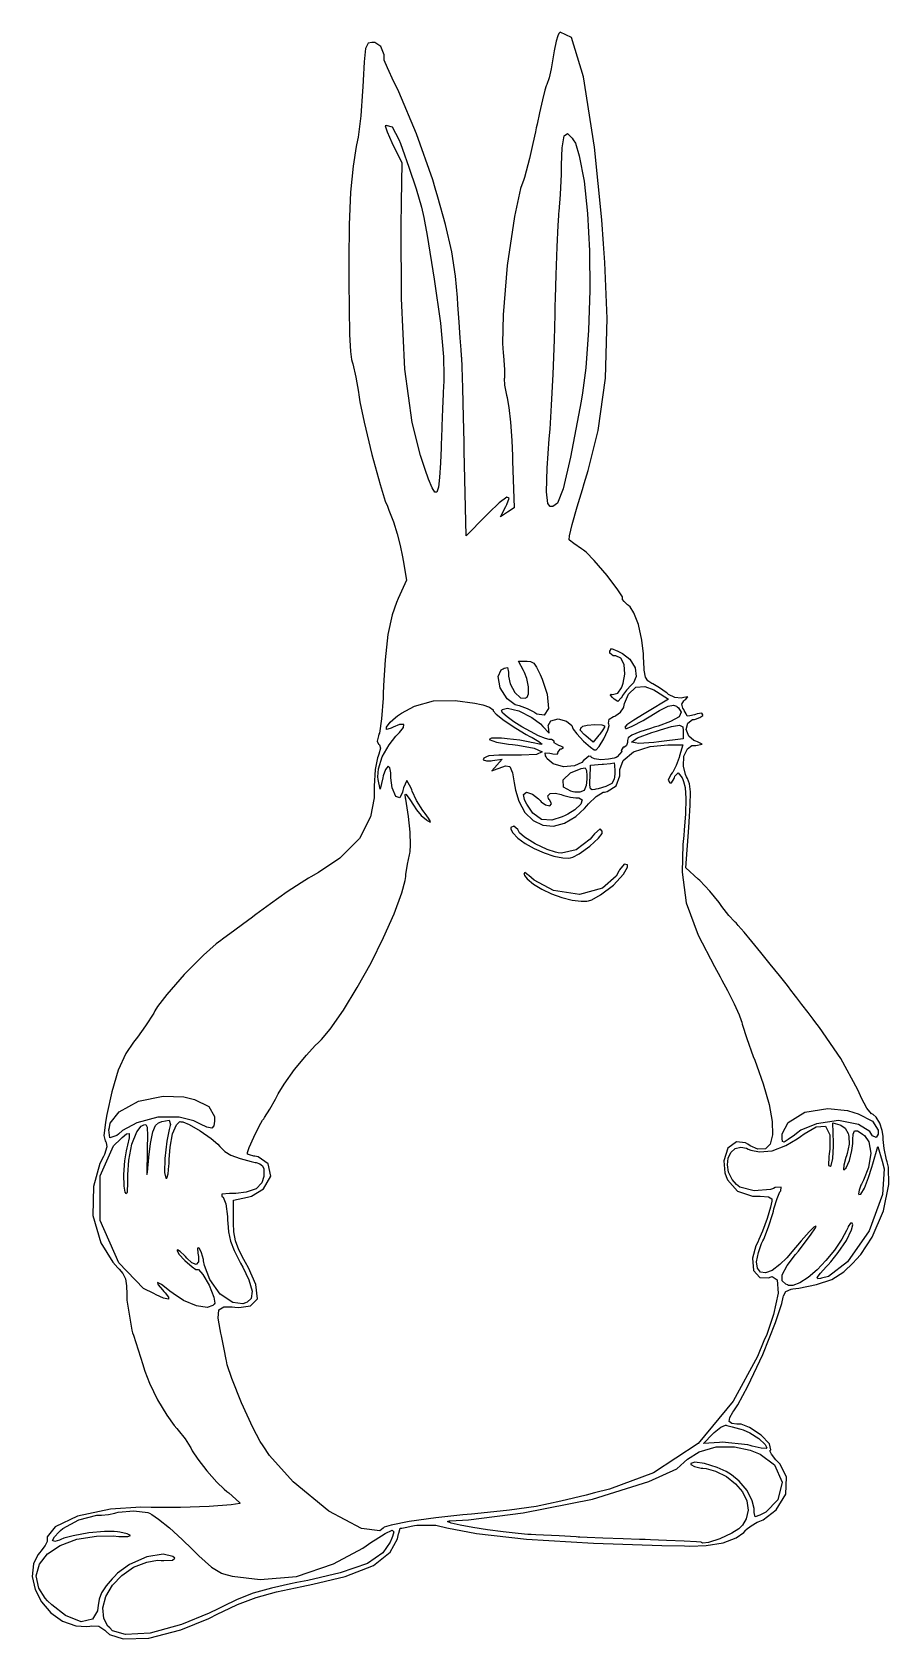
# Model space of a CAD drawing. Extents: x 1.04 to 3.11, y 0.15 to 4.03.
import ezdxf

# ---------------------------------------------------------------- set-up
doc = ezdxf.new("R2010")
doc.units = 0
doc.layers.get('0').update_dxf_attribs({"linetype": 'CONTINUOUS'})

msp = doc.modelspace()

# ---------------------------------------------------------------- linework, layer by layer
at = {"color": 0}
for points in [[(2.31722, 4.03006), (2.31592, 4.02849), (2.31293, 4.023), (2.30903, 4.01014), (2.30431, 3.98671), (2.29926, 3.95763), (2.29769, 3.94792), (2.29693, 3.94353), (2.29199, 3.92176), (2.28674, 3.90543), (2.28586, 3.90375), (2.28494, 3.90207), (2.28185, 3.89187), (2.27582, 3.86849), (2.26867, 3.83708), (2.26292, 3.80994), (2.26112, 3.80083), (2.25922, 3.79139), (2.2531, 3.76297), (2.24468, 3.72672), (2.23693, 3.69629), (2.23242, 3.6805), (2.23079, 3.67578), (2.22314, 3.65424), (2.20861, 3.58653), (2.19086, 3.46847), (2.18067, 3.34928), (2.17899, 3.27968), (2.18138, 3.25672), (2.18207, 3.24946), (2.18435, 3.21718), (2.18431, 3.19732), (2.18392, 3.19624), (2.18349, 3.19521), (2.18457, 3.17931), (2.18913, 3.15457), (2.19043, 3.14914), (2.19185, 3.14328), (2.19456, 3.12489), (2.19835, 3.08925), (2.20156, 3.04536), (2.2034, 3.0084), (2.20383, 2.9961), (2.20774, 2.88249), (2.19119, 2.87169), (2.17464, 2.86083), (2.18733, 2.88569), (2.18972, 2.89046), (2.19526, 2.90565), (2.19, 2.90858), (2.17117, 2.89432), (2.14643, 2.87076), (2.13846, 2.86262), (2.09119, 2.81467), (2.08703, 3.0204), (2.08658, 3.04081), (2.08518, 3.102), (2.08333, 3.17199), (2.08165, 3.22304), (2.08078, 3.24463), (2.08046, 3.24756), (2.08014, 3.25054), (2.07904, 3.26411), (2.07688, 3.29329), (2.07428, 3.33106), (2.07221, 3.36262), (2.07156, 3.37315), (2.07042, 3.39046), (2.06586, 3.44233), (2.05697, 3.50146), (2.04161, 3.56694), (2.02311, 3.63308), (2.01671, 3.655), (2.01069, 3.67551), (1.97174, 3.78597), (1.92844, 3.88824), (1.92025, 3.90457), (1.91656, 3.91194), (1.90126, 3.94618), (1.89339, 3.96474), (1.89339, 3.97086), (1.89339, 3.97743), (1.88553, 3.99707), (1.87067, 4.00738), (1.86572, 4.00738), (1.86296, 4.00738), (1.85465, 4.0051), (1.84831, 3.99224), (1.84457, 3.96024), (1.84224, 3.91515), (1.84158, 3.90012), (1.8411, 3.88921), (1.83637, 3.82949), (1.83003, 3.77821), (1.82878, 3.77143), (1.82574, 3.75564), (1.81799, 3.70801), (1.81174, 3.64572), (1.80875, 3.56657), (1.80789, 3.48113), (1.80789, 3.45258), (1.80783, 3.43044), (1.80817, 3.36388), (1.80951, 3.30149), (1.81207, 3.26019), (1.81456, 3.24121), (1.81614, 3.23503), (1.81728, 3.23047), (1.82428, 3.19797), (1.83094, 3.162), (1.83197, 3.15565), (1.83458, 3.139), (1.84489, 3.08919), (1.86333, 3.01167), (1.88331, 2.93875), (1.89589, 2.89854), (1.90088, 2.88612), (1.90462, 2.87679), (1.91547, 2.84858), (1.92503, 2.81993), (1.93197, 2.79167), (1.93722, 2.76443), (1.93886, 2.75532), (1.94726, 2.70736), (1.92708, 2.66342), (1.92269, 2.65397), (1.91249, 2.62418), (1.90224, 2.57667), (1.89535, 2.51481), (1.89171, 2.45318), (1.89094, 2.43261), (1.89051, 2.4221), (1.88672, 2.3725), (1.88167, 2.33826), (1.88069, 2.33544), (1.87924, 2.33143), (1.87636, 2.31819), (1.87929, 2.31119), (1.88075, 2.31028), (1.88217, 2.3094), (1.8845, 2.30176), (1.88037, 2.28706), (1.87853, 2.28261), (1.87685, 2.27865), (1.87115, 2.25), (1.86888, 2.21018), (1.86888, 2.19689), (1.86888, 2.18158), (1.8604, 2.13569), (1.83365, 2.08301), (1.78635, 2.03581), (1.73438, 2.00088), (1.71615, 1.991), (1.71001, 1.98768), (1.69228, 1.97657), (1.6589, 1.95415), (1.618, 1.92512), (1.58317, 1.89958), (1.57167, 1.89094), (1.56575, 1.88656), (1.53239, 1.86176), (1.50233, 1.83974), (1.49815, 1.83664), (1.48708, 1.82867), (1.45622, 1.80138), (1.40967, 1.75478), (1.36746, 1.70665), (1.345, 1.67731), (1.33892, 1.66672), (1.33577, 1.66124), (1.31613, 1.63049), (1.29666, 1.60308), (1.29357, 1.59928), (1.28668, 1.59088), (1.26823, 1.56364), (1.24951, 1.52376), (1.23432, 1.4714), (1.22287, 1.4165), (1.21956, 1.39811), (1.21821, 1.39079), (1.2156, 1.36583), (1.21837, 1.35232), (1.21973, 1.35064), (1.22108, 1.34896), (1.22271, 1.33816), (1.21652, 1.32004), (1.21403, 1.31473), (1.20595, 1.29763), (1.19043, 1.24213), (1.18858, 1.17225), (1.20833, 1.10639), (1.2373, 1.0593), (1.24946, 1.04584), (1.2525, 1.04248), (1.26118, 1.03179), (1.26758, 1.0191), (1.27024, 1.00217), (1.27094, 0.982096), (1.27105, 0.975369), (1.2711, 0.967665), (1.28266, 0.895019), (1.28488, 0.888456), (1.28673, 0.883029), (1.29812, 0.847874), (1.30941, 0.812011), (1.3112, 0.806153), (1.31424, 0.796169), (1.32579, 0.766764), (1.34522, 0.726887), (1.36778, 0.689453), (1.38536, 0.665093), (1.39193, 0.657553), (1.39518, 0.653808), (1.41157, 0.632542), (1.42426, 0.613499), (1.42567, 0.610786), (1.42925, 0.603787), (1.44217, 0.583768), (1.46397, 0.555122), (1.48844, 0.527994), (1.50651, 0.510742), (1.51303, 0.505533), (1.51719, 0.502171), (1.53461, 0.487033), (1.54378, 0.477593), (1.54383, 0.476997), (1.54383, 0.476346), (1.52294, 0.472711), (1.47, 0.469129), (1.40039, 0.466906), (1.34728, 0.466525), (1.32964, 0.466851), (1.30501, 0.467339), (1.23096, 0.46224), (1.1512, 0.445856), (1.09787, 0.420031), (1.07845, 0.3954), (1.07845, 0.387153), (1.07845, 0.384115), (1.07313, 0.375), (1.06282, 0.360732), (1.06033, 0.357856), (1.05528, 0.35216), (1.04508, 0.330675), (1.04177, 0.300131), (1.04883, 0.268608), (1.06451, 0.238553), (1.08729, 0.21224), (1.11551, 0.192165), (1.14752, 0.18061), (1.17345, 0.178657), (1.18175, 0.179958), (1.18631, 0.180718), (1.20285, 0.179742), (1.2175, 0.170301), (1.22114, 0.166829), (1.22868, 0.159614), (1.26199, 0.149089), (1.32368, 0.150717), (1.40147, 0.171061), (1.46929, 0.198514), (1.491, 0.209418), (1.50276, 0.215386), (1.53885, 0.231988), (1.5835, 0.248807), (1.63265, 0.262587), (1.67876, 0.272786), (1.69422, 0.275771), (1.7206, 0.280979), (1.79921, 0.300022), (1.86774, 0.326281), (1.90788, 0.358996), (1.92507, 0.391168), (1.92796, 0.402561), (1.92844, 0.404514), (1.93186, 0.416667), (1.93306, 0.416667), (1.93565, 0.416667), (1.94362, 0.418511), (1.96246, 0.421983), (1.9669, 0.422797), (1.97206, 0.423774), (2.01779, 0.424046), (2.02138, 0.423122), (2.04471, 0.417046), (2.1161, 0.403646), (2.23703, 0.389757), (2.39968, 0.380208), (2.56456, 0.374892), (2.61951, 0.373699), (2.63271, 0.373426), (2.67231, 0.374946), (2.71343, 0.381347), (2.74457, 0.393446), (2.76264, 0.406304), (2.76753, 0.411621), (2.76904, 0.413303), (2.78097, 0.422635), (2.79525, 0.430826), (2.7979, 0.431913), (2.80974, 0.436849), (2.84153, 0.460613), (2.86475, 0.498426), (2.86589, 0.539822), (2.85081, 0.571181), (2.84315, 0.579047), (2.84028, 0.581976), (2.82975, 0.595215), (2.8259, 0.603678), (2.82644, 0.604221), (2.82824, 0.606011), (2.82482, 0.620171), (2.80512, 0.641385), (2.77692, 0.659993), (2.75657, 0.667914), (2.74978, 0.667914), (2.74588, 0.667914), (2.73432, 0.669325), (2.72765, 0.674317), (2.72928, 0.684299), (2.73622, 0.696669), (2.73888, 0.700521), (2.74837, 0.714681), (2.77285, 0.759983), (2.80871, 0.836426), (2.83946, 0.913629), (2.85476, 0.959526), (2.85801, 0.975151), (2.85867, 0.978299), (2.86486, 0.988607), (2.8775, 0.993978), (2.8814, 0.994629), (2.89567, 0.997017), (2.93838, 1.00543), (2.97607, 1.01769), (3.00478, 1.03619), (3.0275, 1.05794), (3.03461, 1.06559), (3.0459, 1.0778), (3.07362, 1.12028), (3.10092, 1.18365), (3.11382, 1.24712), (3.11328, 1.28912), (3.1096, 1.30208), (3.10813, 1.30718), (3.10232, 1.33398), (3.09967, 1.35628), (3.09978, 1.35905), (3.09993, 1.36361), (3.09787, 1.37728), (3.0919, 1.39507), (3.08311, 1.4095), (3.07579, 1.41656), (3.07292, 1.41764), (3.07156, 1.41818), (3.06082, 1.43201), (3.04779, 1.45594), (3.04536, 1.46143), (3.03874, 1.47618), (2.99724, 1.55171), (2.9464, 1.62679), (2.93511, 1.64128), (2.93099, 1.6466), (2.91868, 1.66249), (2.90338, 1.68224), (2.891, 1.6984), (2.88482, 1.70649), (2.88319, 1.70871), (2.8795, 1.71365), (2.86833, 1.72814), (2.84901, 1.75265), (2.82704, 1.78), (2.80431, 1.808), (2.78256, 1.83436), (2.76372, 1.85682), (2.74963, 1.87315), (2.74414, 1.87939), (2.74208, 1.88112), (2.7405, 1.88243), (2.72711, 1.89751), (2.71007, 1.91938), (2.70676, 1.92399), (2.7034, 1.92865), (2.68093, 1.95594), (2.6569, 1.9815), (2.65283, 1.98529), (2.6231, 2.01286), (2.63004, 2.10969), (2.63097, 2.12332), (2.63357, 2.16422), (2.63417, 2.19629), (2.63135, 2.21571), (2.62663, 2.22825), (2.62472, 2.23221), (2.62185, 2.23822), (2.61719, 2.25814), (2.61811, 2.28222), (2.62651, 2.30024), (2.63764, 2.30772), (2.6415, 2.30794), (2.64671, 2.30826), (2.66237, 2.31104), (2.65104, 2.31733), (2.64708, 2.31874), (2.64231, 2.32047), (2.62989, 2.33078), (2.62332, 2.34717), (2.62771, 2.36247), (2.63926, 2.37056), (2.6435, 2.37125), (2.64594, 2.37169), (2.65679, 2.37565), (2.66347, 2.38075), (2.66379, 2.38172), (2.66407, 2.38254), (2.66129, 2.38624), (2.64996, 2.38444), (2.64632, 2.38336), (2.64356, 2.3826), (2.63211, 2.37978), (2.62608, 2.3789), (2.62603, 2.37907), (2.62597, 2.37929), (2.62337, 2.38433), (2.61865, 2.3929), (2.61757, 2.39486), (2.61583, 2.39794), (2.61279, 2.40831), (2.61822, 2.41635), (2.62061, 2.41824), (2.62244, 2.41982), (2.62733, 2.4254), (2.61751, 2.42426), (2.61431, 2.42356), (2.61106, 2.4229), (2.5964, 2.42393), (2.58106, 2.43175), (2.57753, 2.43446), (2.57488, 2.43653), (2.55871, 2.44754), (2.54303, 2.45703), (2.54064, 2.45828), (2.53803, 2.45964), (2.53065, 2.46451), (2.52513, 2.47336), (2.52235, 2.48981), (2.52106, 2.51167), (2.52072, 2.51893), (2.52018, 2.52994), (2.51644, 2.56293), (2.50846, 2.60032), (2.49735, 2.62896), (2.48796, 2.64339), (2.48372, 2.64671), (2.48172, 2.64828), (2.47358, 2.65597), (2.46935, 2.66069), (2.46935, 2.66228), (2.46935, 2.66769), (2.45833, 2.68397), (2.43224, 2.71929), (2.4011, 2.75553), (2.38178, 2.77528), (2.37511, 2.78006), (2.37076, 2.78315), (2.35226, 2.79644), (2.34174, 2.80404), (2.34142, 2.80425), (2.3405, 2.8049), (2.34179, 2.81489), (2.34804, 2.84201), (2.35992, 2.88456), (2.37261, 2.92708), (2.37701, 2.94119), (2.38672, 2.97271), (2.41037, 3.06901), (2.42822, 3.19575), (2.43213, 3.33996), (2.42665, 3.47526), (2.4235, 3.52024), (2.41938, 3.57883), (2.40192, 3.75429), (2.37554, 3.92399), (2.34663, 4.01932), (2.31885, 4.03212), (2.31722, 4.03006)], [(1.93246, 3.76324), (1.93778, 3.74892), (1.95313, 3.70551), (1.97032, 3.65321), (1.98318, 3.60894), (1.98936, 3.58382), (1.99089, 3.57536), (1.99701, 3.54036), (2.01443, 3.43517), (2.0294, 3.3284), (2.03668, 3.24767), (2.03782, 3.2009), (2.03711, 3.18539), (2.03678, 3.1786), (2.03586, 3.15804), (2.0344, 3.12136), (2.03282, 3.08018), (2.03174, 3.04949), (2.03142, 3.03922), (2.03097, 3.02718), (2.02951, 2.99104), (2.0274, 2.95551), (2.02462, 2.93224), (2.02094, 2.92063), (2.0159, 2.92036), (2.00928, 2.93093), (2.00065, 2.95182), (1.99229, 2.97483), (1.98969, 2.98253), (1.98068, 3.00857), (1.96072, 3.08897), (1.94319, 3.21772), (1.93528, 3.38861), (1.93457, 3.56315), (1.93533, 3.62131), (1.93658, 3.71631), (1.91521, 3.75863), (1.91228, 3.76449), (1.90099, 3.78999), (1.89643, 3.80518), (1.89686, 3.80583), (1.89762, 3.80707), (1.91217, 3.80317), (1.92893, 3.77268), (1.93246, 3.76324)], [(2.35026, 3.77175), (2.35574, 3.7634), (2.36507, 3.73346), (2.37668, 3.67231), (2.38487, 3.59392), (2.38954, 3.5039), (2.39051, 3.40793), (2.38753, 3.31158), (2.38053, 3.22054), (2.37294, 3.16021), (2.36931, 3.14031), (2.36307, 3.1065), (2.34358, 3.00515), (2.32601, 2.92839), (2.31201, 2.89399), (2.30078, 2.88601), (2.29704, 2.88601), (2.29492, 2.88601), (2.28868, 2.89333), (2.2856, 2.92111), (2.28749, 2.97808), (2.29249, 3.04926), (2.29438, 3.07292), (2.29551, 3.08729), (2.29807, 3.13053), (2.30171, 3.20574), (2.30479, 3.28885), (2.30658, 3.34983), (2.30701, 3.37011), (2.3074, 3.389), (2.30886, 3.44558), (2.31119, 3.51292), (2.31364, 3.56472), (2.31526, 3.58871), (2.31597, 3.59375), (2.31668, 3.59885), (2.31982, 3.63954), (2.32183, 3.68869), (2.32194, 3.69792), (2.32206, 3.71164), (2.32379, 3.75265), (2.32844, 3.78142), (2.33692, 3.78689), (2.3475, 3.77593), (2.35026, 3.77175)], [(2.46306, 2.53381), (2.46951, 2.53049), (2.48703, 2.51644), (2.5006, 2.49599), (2.50265, 2.47493), (2.49599, 2.45958), (2.49235, 2.45583), (2.49046, 2.45394), (2.4796, 2.44146), (2.46972, 2.4286), (2.46838, 2.42649), (2.46619, 2.42329), (2.45806, 2.41482), (2.44928, 2.41997), (2.44694, 2.42225), (2.44536, 2.42383), (2.44075, 2.42979), (2.44162, 2.43235), (2.44179, 2.43229), (2.44547, 2.43164), (2.45844, 2.43431), (2.46718, 2.44737), (2.46875, 2.45188), (2.47114, 2.45876), (2.47521, 2.48042), (2.47385, 2.50347), (2.46517, 2.51893), (2.45361, 2.52453), (2.44976, 2.52453), (2.447, 2.52453), (2.43875, 2.53142), (2.43875, 2.53369), (2.43875, 2.53586), (2.44265, 2.54232), (2.45817, 2.53635), (2.46306, 2.53381)], [(2.27013, 2.48008), (2.27533, 2.46853), (2.28717, 2.43192), (2.29047, 2.39746), (2.28049, 2.38112), (2.26253, 2.38422), (2.25792, 2.38726), (2.25586, 2.38861), (2.23964, 2.39643), (2.22038, 2.40365), (2.21679, 2.40468), (2.20964, 2.40679), (2.19069, 2.42128), (2.1735, 2.44769), (2.16889, 2.47487), (2.17643, 2.49126), (2.18067, 2.49349), (2.18306, 2.49479), (2.19157, 2.49642), (2.19362, 2.48529), (2.19362, 2.48156), (2.19362, 2.47538), (2.19797, 2.45676), (2.20882, 2.43599), (2.22293, 2.42356), (2.23449, 2.42219), (2.23708, 2.42378), (2.23899, 2.42497), (2.24186, 2.43321), (2.24208, 2.44993), (2.23813, 2.46994), (2.23281, 2.48481), (2.23036, 2.48936), (2.2181, 2.51226), (2.23687, 2.51226), (2.23942, 2.51226), (2.24724, 2.51129), (2.25489, 2.50694), (2.26178, 2.49724), (2.26818, 2.48443), (2.27013, 2.48008)], [(2.55149, 2.43847), (2.58083, 2.41986), (2.53011, 2.38943), (2.52181, 2.38444), (2.4969, 2.36936), (2.48019, 2.35835), (2.47521, 2.35281), (2.47651, 2.34983), (2.47726, 2.34907), (2.47775, 2.34858), (2.49311, 2.35444), (2.51964, 2.36893), (2.52582, 2.37267), (2.53407, 2.37776), (2.55919, 2.39258), (2.58024, 2.40294), (2.5931, 2.40539), (2.6001, 2.40283), (2.60189, 2.40132), (2.60487, 2.39882), (2.61176, 2.38872), (2.60699, 2.37739), (2.58567, 2.36572), (2.55593, 2.35519), (2.54596, 2.35211), (2.53733, 2.3495), (2.51156, 2.34119), (2.49214, 2.33339), (2.48351, 2.32644), (2.48161, 2.32026), (2.48161, 2.31819), (2.48161, 2.31565), (2.47911, 2.30789), (2.47424, 2.30393), (2.4726, 2.30393), (2.47119, 2.30393), (2.46658, 2.29622), (2.46712, 2.29482), (2.46767, 2.29335), (2.45692, 2.28054), (2.45426, 2.27951), (2.44982, 2.27783), (2.43576, 2.27485), (2.41694, 2.27354), (2.40169, 2.27561), (2.39475, 2.27919), (2.39415, 2.28093), (2.39382, 2.28174), (2.38807, 2.28239), (2.37815, 2.27453), (2.37554, 2.27175), (2.37136, 2.26736), (2.35379, 2.259), (2.32721, 2.25667), (2.30208, 2.26411), (2.28754, 2.27567), (2.28489, 2.28065), (2.28369, 2.28282), (2.28228, 2.29042), (2.29417, 2.28944), (2.29801, 2.28857), (2.30122, 2.28788), (2.31168, 2.28694), (2.31401, 2.29015), (2.31381, 2.29053), (2.31326, 2.29139), (2.31917, 2.29937), (2.32069, 2.29975), (2.32232, 2.30018), (2.32704, 2.30296), (2.3201, 2.30632), (2.31771, 2.30707), (2.31581, 2.30772), (2.30393, 2.31461), (2.30393, 2.31689), (2.30393, 2.31825), (2.29753, 2.32232), (2.29542, 2.32232), (2.29243, 2.32232), (2.28358, 2.32493), (2.26676, 2.33176), (2.24696, 2.34164), (2.22629, 2.35331), (2.20692, 2.3655), (2.19092, 2.37701), (2.18033, 2.38644), (2.17697, 2.39154), (2.1774, 2.39268), (2.17822, 2.39513), (2.19174, 2.39839), (2.21918, 2.39154), (2.2506, 2.37571), (2.27132, 2.36062), (2.27696, 2.35439), (2.2921, 2.33763), (2.29036, 2.35292), (2.28993, 2.3565), (2.29656, 2.36811), (2.31407, 2.37283), (2.33431, 2.36724), (2.34679, 2.35622), (2.34874, 2.35161), (2.35047, 2.3475), (2.35883, 2.33621), (2.37511, 2.31847), (2.39187, 2.30387), (2.40076, 2.29779), (2.40375, 2.29779), (2.40608, 2.29779), (2.41314, 2.30587), (2.42475, 2.32449), (2.43414, 2.34521), (2.4375, 2.35682), (2.43679, 2.35965), (2.43608, 2.36225), (2.43772, 2.37142), (2.44754, 2.37804), (2.45101, 2.37935), (2.45372, 2.38037), (2.46496, 2.38846), (2.47194, 2.39925), (2.47254, 2.40164), (2.4745, 2.40961), (2.48449, 2.43246), (2.50146, 2.44879), (2.52376, 2.45079), (2.54514, 2.44249), (2.55149, 2.43847)], [(2.12776, 2.40713), (2.13172, 2.40625), (2.14833, 2.40056), (2.15696, 2.39464), (2.15701, 2.39367), (2.15701, 2.3915), (2.16407, 2.38379), (2.18311, 2.36854), (2.21126, 2.34999), (2.23693, 2.3349), (2.24567, 2.33018), (2.25114, 2.32726), (2.26736, 2.31787), (2.27507, 2.31168), (2.26882, 2.31114), (2.25369, 2.3144), (2.24875, 2.31565), (2.24576, 2.3164), (2.22097, 2.32069), (2.19032, 2.32454), (2.18446, 2.32508), (2.1766, 2.32585), (2.15278, 2.32622), (2.14735, 2.32254), (2.16515, 2.31651), (2.19368, 2.31142), (2.20329, 2.31033), (2.21647, 2.30886), (2.25575, 2.30154), (2.27567, 2.29258), (2.26187, 2.28614), (2.22547, 2.2844), (2.21338, 2.28478), (2.20568, 2.28504), (2.17014, 2.28489), (2.1466, 2.28315), (2.14492, 2.28256), (2.14208, 2.28168), (2.13406, 2.27746), (2.13297, 2.27311), (2.14046, 2.27072), (2.15164, 2.271), (2.15533, 2.27154), (2.17833, 2.27513), (2.15381, 2.24669), (2.16607, 2.25146), (2.17106, 2.25347), (2.18642, 2.25896), (2.19737, 2.25738), (2.2034, 2.24229), (2.20774, 2.21756), (2.2091, 2.20925), (2.21056, 2.20025), (2.21864, 2.17367), (2.23378, 2.146), (2.25353, 2.12651), (2.27669, 2.11561), (2.30236, 2.11344), (2.32932, 2.12039), (2.35661, 2.13667), (2.37728, 2.15549), (2.38319, 2.16254), (2.38704, 2.16715), (2.40603, 2.18517), (2.42285, 2.19504), (2.42567, 2.19558), (2.43213, 2.19689), (2.4541, 2.21094), (2.46322, 2.23486), (2.46322, 2.24278), (2.46322, 2.25006), (2.47146, 2.27186), (2.4961, 2.29286), (2.53678, 2.30567), (2.57904, 2.31), (2.59315, 2.31), (2.61583, 2.31006), (2.60775, 2.2831), (2.60661, 2.2794), (2.59901, 2.25993), (2.59099, 2.24388), (2.58963, 2.24192), (2.58681, 2.2379), (2.58008, 2.22401), (2.58404, 2.21815), (2.58539, 2.21815), (2.58778, 2.21815), (2.59446, 2.22874), (2.595, 2.23042), (2.59603, 2.23372), (2.60428, 2.24197), (2.61376, 2.23025), (2.61556, 2.22581), (2.6174, 2.22125), (2.62082, 2.2066), (2.62294, 2.18039), (2.6219, 2.14318), (2.61897, 2.10389), (2.61783, 2.09082), (2.61578, 2.06862), (2.61382, 2.00168), (2.62392, 1.92757), (2.65289, 1.84972), (2.69168, 1.77408), (2.70557, 1.7494), (2.71018, 1.74115), (2.72353, 1.7161), (2.73936, 1.68414), (2.75136, 1.65728), (2.75678, 1.64333), (2.75782, 1.63911), (2.75879, 1.63493), (2.77007, 1.59967), (2.78592, 1.55615), (2.78922, 1.54779), (2.79482, 1.53364), (2.80994, 1.4904), (2.824, 1.44065), (2.83149, 1.39925), (2.83247, 1.36708), (2.82699, 1.34478), (2.81511, 1.33312), (2.79688, 1.33279), (2.778, 1.34093), (2.7724, 1.34456), (2.76699, 1.34814), (2.74517, 1.35042), (2.72433, 1.33474), (2.71446, 1.30442), (2.71685, 1.27512), (2.72021, 1.26633), (2.72319, 1.25852), (2.74794, 1.23107), (2.78364, 1.21935), (2.79557, 1.21935), (2.80231, 1.21935), (2.82264, 1.2175), (2.83089, 1.21284), (2.83089, 1.21126), (2.83089, 1.20665), (2.82753, 1.19276), (2.81917, 1.16466), (2.808, 1.13401), (2.79969, 1.11415), (2.7965, 1.10775), (2.79199, 1.09885), (2.78386, 1.06939), (2.78629, 1.03944), (2.80192, 1.02268), (2.82286, 1.02165), (2.82894, 1.02387), (2.83165, 1.0249), (2.84403, 1.01693), (2.84565, 0.984321), (2.83464, 0.932781), (2.81825, 0.884657), (2.81164, 0.869086), (2.79568, 0.831651), (2.73757, 0.723742), (2.65261, 0.621149), (2.54465, 0.550726), (2.43838, 0.51096), (2.40196, 0.501682), (2.38163, 0.496528), (2.32058, 0.481554), (2.26042, 0.469129), (2.19667, 0.460286), (2.12771, 0.452963), (2.10476, 0.450683), (2.08306, 0.448568), (2.01818, 0.441351), (1.95329, 0.432508), (1.91049, 0.424263), (1.89324, 0.419108), (1.8904, 0.416721), (1.8826, 0.410265), (1.83817, 0.416015), (1.75917, 0.458008), (1.67329, 0.528971), (1.6161, 0.59196), (1.60064, 0.615235), (1.59353, 0.625922), (1.57553, 0.660211), (1.5479, 0.719781), (1.52442, 0.778537), (1.5134, 0.811307), (1.51172, 0.821072), (1.51118, 0.824056), (1.50618, 0.849501), (1.49957, 0.881401), (1.49826, 0.887588), (1.49625, 0.896756), (1.49143, 0.924479), (1.493, 0.944065), (1.50564, 0.951281), (1.52533, 0.951443), (1.5319, 0.950956), (1.54135, 0.950304), (1.5701, 0.953831), (1.58681, 0.971083), (1.58257, 1.00521), (1.565, 1.04568), (1.55806, 1.05854), (1.55387, 1.06624), (1.54194, 1.08946), (1.53326, 1.11138), (1.52968, 1.13238), (1.52897, 1.15354), (1.52897, 1.16059), (1.52881, 1.20909), (1.56228, 1.21674), (1.57269, 1.21913), (1.60161, 1.23682), (1.61903, 1.26714), (1.61253, 1.29693), (1.58876, 1.31369), (1.58014, 1.31543), (1.57769, 1.31592), (1.56765, 1.31852), (1.5625, 1.32042), (1.5625, 1.32102), (1.5625, 1.32487), (1.56706, 1.33626), (1.57801, 1.36171), (1.59104, 1.38813), (1.59913, 1.40261), (1.60194, 1.40625), (1.60385, 1.40881), (1.61675, 1.42914), (1.63053, 1.45372), (1.63292, 1.45833), (1.63699, 1.46653), (1.65153, 1.48996), (1.67654, 1.52496), (1.70508, 1.55957), (1.72661, 1.58279), (1.73426, 1.59006), (1.74203, 1.5975), (1.76264, 1.62267), (1.79471, 1.66835), (1.82829, 1.72314), (1.86139, 1.78293), (1.89171, 1.84375), (1.91721, 1.90147), (1.93571, 1.9521), (1.9439, 1.98156), (1.94521, 1.99154), (1.94575, 1.99621), (1.94982, 2.02165), (1.95426, 2.04378), (1.95503, 2.04671), (1.95622, 2.0516), (1.95703, 2.0676), (1.956, 2.09879), (1.95199, 2.13683), (1.94732, 2.16803), (1.94542, 2.17833), (1.94488, 2.1811), (1.94358, 2.18935), (1.94542, 2.19069), (1.9534, 2.18012), (1.96588, 2.16146), (1.97, 2.15522), (1.97168, 2.15267), (1.98307, 2.13926), (1.99528, 2.12819), (1.9974, 2.12685), (1.99903, 2.12582), (2.00424, 2.12299), (2.00549, 2.12446), (2.00076, 2.13217), (1.99246, 2.14339), (1.98969, 2.14708), (1.98654, 2.15121), (1.97146, 2.17524), (1.96072, 2.19749), (1.95979, 2.20068), (1.95801, 2.20671), (1.94764, 2.22319), (1.93956, 2.20583), (1.93864, 2.19976), (1.93787, 2.19504), (1.93121, 2.18147), (1.92133, 2.18494), (1.91265, 2.20546), (1.90896, 2.22999), (1.90896, 2.23813), (1.90896, 2.24224), (1.90713, 2.2545), (1.9025, 2.25831), (1.89626, 2.24989), (1.891, 2.23503), (1.88976, 2.22993), (1.88314, 2.20281), (1.87875, 2.22607), (1.87756, 2.23221), (1.87929, 2.25151), (1.88851, 2.28065), (1.90494, 2.31006), (1.92101, 2.33051), (1.92719, 2.33649), (1.93067, 2.3399), (1.93994, 2.35151), (1.94086, 2.35921), (1.93067, 2.359), (1.9151, 2.35281), (1.91021, 2.35021), (1.90756, 2.34885), (1.89865, 2.34668), (1.89844, 2.35238), (1.90799, 2.36436), (1.92096, 2.37608), (1.92563, 2.3795), (1.93506, 2.38661), (1.96679, 2.40338), (2.01243, 2.41569), (2.06515, 2.41683), (2.11231, 2.41049), (2.12776, 2.40713)], [(2.42643, 2.35449), (2.42643, 2.35249), (2.42236, 2.34631), (2.4145, 2.33529), (2.41265, 2.33296), (2.39887, 2.31603), (2.38053, 2.33128), (2.3769, 2.33431), (2.36719, 2.34483), (2.36968, 2.35161), (2.37131, 2.35271), (2.37397, 2.35449), (2.38439, 2.35699), (2.40283, 2.35883), (2.41932, 2.35813), (2.42643, 2.35542), (2.42643, 2.35449)], [(2.61643, 2.34169), (2.61643, 2.32428), (2.55735, 2.317), (2.54525, 2.31554), (2.50874, 2.31293), (2.49164, 2.31619), (2.50603, 2.32628), (2.54042, 2.33919), (2.55208, 2.34289), (2.56108, 2.34576), (2.58843, 2.35406), (2.60758, 2.35764), (2.61513, 2.35357), (2.61643, 2.34467), (2.61643, 2.34169)], [(2.38346, 2.23193), (2.3834, 2.22683), (2.38194, 2.21149), (2.37679, 2.1996), (2.36675, 2.19499), (2.35449, 2.19547), (2.35053, 2.19618), (2.34435, 2.19737), (2.32715, 2.20768), (2.32596, 2.22493), (2.34418, 2.24235), (2.37001, 2.25265), (2.37896, 2.25412), (2.37944, 2.25424), (2.38217, 2.24794), (2.38346, 2.23514), (2.38346, 2.23193)], [(2.45096, 2.24251), (2.45096, 2.23861), (2.44954, 2.22683), (2.44342, 2.21658), (2.42947, 2.20931), (2.41092, 2.20378), (2.40474, 2.20221), (2.40261, 2.20171), (2.39621, 2.20068), (2.39187, 2.20313), (2.39051, 2.21197), (2.39079, 2.2251), (2.391, 2.22944), (2.39236, 2.26047), (2.42014, 2.26269), (2.42393, 2.26303), (2.44021, 2.26465), (2.44922, 2.26594), (2.44943, 2.26606), (2.44943, 2.26606), (2.45053, 2.2596), (2.45096, 2.24681), (2.45096, 2.24251)], [(2.27024, 2.17518), (2.27306, 2.17219), (2.28353, 2.16493), (2.29389, 2.16228), (2.29785, 2.16683), (2.29389, 2.17567), (2.29194, 2.178), (2.29053, 2.17969), (2.28879, 2.18664), (2.29482, 2.19174), (2.30761, 2.1926), (2.32086, 2.18994), (2.32503, 2.18842), (2.32769, 2.1875), (2.34369, 2.18349), (2.35678, 2.18138), (2.36117, 2.18138), (2.36382, 2.18138), (2.37181, 2.17719), (2.36888, 2.16661), (2.35454, 2.15283), (2.33724, 2.14187), (2.33117, 2.139), (2.32346, 2.13542), (2.29889, 2.12782), (2.2736, 2.12929), (2.25282, 2.14432), (2.2379, 2.16601), (2.234, 2.17372), (2.23221, 2.17725), (2.23014, 2.1894), (2.23719, 2.19493), (2.25168, 2.19026), (2.26611, 2.17947), (2.27024, 2.17518)], [(2.19976, 2.10835), (2.19976, 2.10553), (2.20421, 2.0969), (2.21642, 2.08421), (2.23438, 2.07135), (2.25618, 2.05919), (2.27994, 2.04872), (2.30371, 2.0409), (2.32553, 2.03668), (2.33919, 2.03614), (2.34358, 2.03694), (2.34912, 2.03803), (2.3649, 2.0465), (2.39025, 2.06446), (2.41146, 2.08425), (2.42036, 2.09549), (2.42036, 2.09918), (2.42036, 2.10113), (2.41558, 2.10688), (2.40207, 2.09446), (2.39822, 2.08979), (2.3916, 2.08192), (2.35736, 2.05604), (2.32167, 2.04801), (2.31435, 2.0491), (2.30751, 2.05012), (2.28765, 2.05692), (2.25819, 2.07069), (2.23275, 2.08692), (2.22043, 2.09744), (2.21815, 2.10172), (2.21647, 2.10487), (2.20643, 2.11356), (2.19976, 2.10965), (2.19976, 2.10835)], [(2.46035, 2.00401), (2.4541, 1.99203), (2.42128, 1.96338), (2.36556, 1.94775), (2.30296, 1.95768), (2.25603, 1.98226), (2.24333, 1.99365), (2.24094, 1.99582), (2.23301, 2.00125), (2.23133, 1.99832), (2.23156, 1.99756), (2.23253, 1.99431), (2.23931, 1.98557), (2.25429, 1.97314), (2.27453, 1.96099), (2.29807, 1.94997), (2.32308, 1.94086), (2.3476, 1.93446), (2.36974, 1.93153), (2.38331, 1.93186), (2.38758, 1.93289), (2.39524, 1.93485), (2.41667, 1.94683), (2.44743, 1.97081), (2.47168, 1.99744), (2.48161, 2.01389), (2.48161, 2.01938), (2.48161, 2.01981), (2.4739, 2.02094), (2.46229, 2.00782), (2.46035, 2.00401)], [(1.42464, 1.45529), (1.43479, 1.4529), (1.46897, 1.43571), (1.48286, 1.41163), (1.48286, 1.40354), (1.48286, 1.40001), (1.48156, 1.38932), (1.47618, 1.38352), (1.46436, 1.3858), (1.44883, 1.3929), (1.44379, 1.39551), (1.43317, 1.40104), (1.39725, 1.40978), (1.3457, 1.40961), (1.29492, 1.39583), (1.26042, 1.37739), (1.25071, 1.36914), (1.24647, 1.36561), (1.2296, 1.36008), (1.22727, 1.37902), (1.22857, 1.38487), (1.23079, 1.39512), (1.25217, 1.42253), (1.29867, 1.44894), (1.35905, 1.46094), (1.40881, 1.4591), (1.42464, 1.45529)], [(1.37603, 1.38938), (1.37326, 1.38021), (1.36789, 1.35173), (1.36296, 1.31), (1.3622, 1.2762), (1.36534, 1.26226), (1.36643, 1.26226), (1.36751, 1.26226), (1.37082, 1.27262), (1.37277, 1.29264), (1.37283, 1.29747), (1.37288, 1.30751), (1.37533, 1.33751), (1.38162, 1.37001), (1.39074, 1.39165), (1.39914, 1.39903), (1.40169, 1.39876), (1.40663, 1.39828), (1.42182, 1.39187), (1.44835, 1.37695), (1.4751, 1.35807), (1.49115, 1.34429), (1.49576, 1.33903), (1.49864, 1.33577), (1.50814, 1.32661), (1.52268, 1.31776), (1.54497, 1.31), (1.57189, 1.30295), (1.58089, 1.30073), (1.58382, 1.30002), (1.59267, 1.29725), (1.59907, 1.29264), (1.60178, 1.28472), (1.60232, 1.27463), (1.60232, 1.27121), (1.60232, 1.26622), (1.5976, 1.25119), (1.58333, 1.23693), (1.5594, 1.22835), (1.53413, 1.22537), (1.52572, 1.22532), (1.51932, 1.22532), (1.50028, 1.22374), (1.50088, 1.21837), (1.5019, 1.21761), (1.50364, 1.21625), (1.5101, 1.20052), (1.51406, 1.1696), (1.5146, 1.16064), (1.51497, 1.15365), (1.51693, 1.13265), (1.52165, 1.11051), (1.53065, 1.08767), (1.5421, 1.06489), (1.54611, 1.0574), (1.55132, 1.04758), (1.5656, 1.01709), (1.57394, 0.989258), (1.57135, 0.971571), (1.56185, 0.962944), (1.55817, 0.961535), (1.55137, 0.958985), (1.52701, 0.96186), (1.49642, 0.982206), (1.47125, 1.01758), (1.45833, 1.05143), (1.45649, 1.06304), (1.45594, 1.0663), (1.45176, 1.08165), (1.44672, 1.09234), (1.44581, 1.09321), (1.44526, 1.09375), (1.44146, 1.09321), (1.44243, 1.08089), (1.44319, 1.07688), (1.4439, 1.07281), (1.4439, 1.06), (1.43858, 1.05366), (1.42785, 1.058), (1.41607, 1.06901), (1.41265, 1.07308), (1.41043, 1.07574), (1.40018, 1.08556), (1.39339, 1.08914), (1.3929, 1.0886), (1.39219, 1.08794), (1.39681, 1.0791), (1.41124, 1.06321), (1.42854, 1.04829), (1.4381, 1.04167), (1.44129, 1.04167), (1.44456, 1.04167), (1.45432, 1.03), (1.46963, 1.00353), (1.48085, 0.975151), (1.48389, 0.960232), (1.48188, 0.957736), (1.47917, 0.954536), (1.4649, 0.950088), (1.43912, 0.95356), (1.40793, 0.967122), (1.3827, 0.983399), (1.37505, 0.989692), (1.37012, 0.993761), (1.35476, 1.00526), (1.34511, 1.01025), (1.34679, 1.00478), (1.35699, 0.992676), (1.36062, 0.988878), (1.36366, 0.985732), (1.37185, 0.975206), (1.37147, 0.969781), (1.35948, 0.972657), (1.34158, 0.98074), (1.33577, 0.98367), (1.31147, 0.996149), (1.25114, 1.05816), (1.20649, 1.16054), (1.20671, 1.26807), (1.23888, 1.34077), (1.25662, 1.35769), (1.25977, 1.36079), (1.26997, 1.3693), (1.27631, 1.37033), (1.27631, 1.35965), (1.27246, 1.34185), (1.27094, 1.33599), (1.26893, 1.32829), (1.26508, 1.30452), (1.26264, 1.27148), (1.26362, 1.24311), (1.26611, 1.2289), (1.26834, 1.22548), (1.26834, 1.22548), (1.27257, 1.22895), (1.2736, 1.25184), (1.27349, 1.25917), (1.27327, 1.27078), (1.27555, 1.30561), (1.28299, 1.34483), (1.29492, 1.37408), (1.30583, 1.38802), (1.3106, 1.39057), (1.31196, 1.39133), (1.31684, 1.39231), (1.31999, 1.38542), (1.3208, 1.36469), (1.32026, 1.33485), (1.32004, 1.32487), (1.31977, 1.31543), (1.31917, 1.287), (1.31923, 1.27165), (1.32048, 1.27723), (1.32243, 1.2959), (1.32308, 1.30208), (1.32411, 1.31315), (1.32813, 1.3463), (1.33355, 1.37419), (1.34049, 1.38976), (1.34744, 1.396), (1.35015, 1.39708), (1.35558, 1.39931), (1.37348, 1.40246), (1.37684, 1.39219), (1.37603, 1.38938)], [(3.02914, 1.42139), (3.03922, 1.41829), (3.07379, 1.39985), (3.08822, 1.37836), (3.08822, 1.3712), (3.08822, 1.3686), (3.08279, 1.36068), (3.07394, 1.3648), (3.07254, 1.36708), (3.06749, 1.37527), (3.04036, 1.39242), (2.99224, 1.40147), (2.93875, 1.3941), (2.90088, 1.3782), (2.89035, 1.37017), (2.88547, 1.36648), (2.87061, 1.35552), (2.86019, 1.3495), (2.85613, 1.35145), (2.85542, 1.35829), (2.85542, 1.36051), (2.85542, 1.36974), (2.87061, 1.39729), (2.91049, 1.42171), (2.96625, 1.43078), (3.01411, 1.42606), (3.02914, 1.42139)], [(3.01628, 1.36708), (3.01714, 1.36355), (3.01785, 1.34456), (3.01313, 1.32189), (3.01133, 1.31646), (3.00993, 1.31228), (3.00515, 1.29395), (3.00407, 1.28315), (3.00456, 1.28266), (3.00478, 1.28244), (3.01074, 1.28706), (3.01818, 1.3049), (3.02436, 1.32899), (3.02696, 1.34614), (3.02696, 1.35183), (3.02696, 1.35612), (3.02772, 1.36898), (3.03093, 1.37684), (3.03792, 1.37657), (3.04715, 1.3712), (3.05007, 1.36914), (3.05485, 1.36583), (3.06543, 1.3501), (3.0701, 1.3227), (3.06413, 1.2883), (3.0524, 1.25781), (3.04747, 1.24821), (3.04622, 1.24582), (3.04183, 1.23383), (3.04053, 1.22456), (3.0409, 1.22353), (3.04101, 1.22325), (3.04596, 1.2238), (3.05447, 1.2385), (3.06478, 1.26411), (3.07275, 1.28868), (3.07508, 1.29693), (3.08669, 1.33887), (3.09722, 1.30328), (3.10265, 1.28472), (3.09799, 1.22282), (3.06651, 1.13482), (3.01383, 1.06038), (2.96799, 1.02474), (2.9509, 1.02067), (2.94862, 1.02018), (2.94174, 1.01921), (2.94054, 1.02241), (2.94851, 1.03282), (2.96229, 1.04807), (2.96696, 1.05306), (2.97342, 1.06011), (2.99137, 1.08263), (3.01096, 1.1122), (3.02311, 1.13726), (3.02642, 1.15007), (3.02522, 1.15343), (3.02507, 1.15381), (3.02089, 1.15359), (3.01546, 1.1454), (3.01432, 1.1428), (3.01118, 1.13574), (3, 1.1154), (2.98199, 1.08843), (2.96158, 1.06315), (2.94, 1.04074), (2.91863, 1.02246), (2.89865, 1.00949), (2.88151, 1.00309), (2.87104, 1.00309), (2.86837, 1.0045), (2.8649, 1.00635), (2.85601, 1.01459), (2.85536, 1.02859), (2.86783, 1.05105), (2.88792, 1.07764), (2.89492, 1.08621), (2.89931, 1.09169), (2.91233, 1.10834), (2.92611, 1.12695), (2.9349, 1.14003), (2.93767, 1.14529), (2.93728, 1.14567), (2.93685, 1.1461), (2.93229, 1.14404), (2.92096, 1.13314), (2.90132, 1.11106), (2.87907, 1.08469), (2.87175, 1.07585), (2.86681, 1.06993), (2.85032, 1.05344), (2.83132, 1.03955), (2.81543, 1.03369), (2.80344, 1.03554), (2.79601, 1.04465), (2.794, 1.06055), (2.79812, 1.08284), (2.80593, 1.10427), (2.80919, 1.11106), (2.81125, 1.11545), (2.82275, 1.14524), (2.83296, 1.17725), (2.83436, 1.18267), (2.83572, 1.18815), (2.84332, 1.21305), (2.84993, 1.22917), (2.85081, 1.23025), (2.85232, 1.23221), (2.85314, 1.2411), (2.83876, 1.23958), (2.83442, 1.2379), (2.82742, 1.2353), (2.78797, 1.23188), (2.75353, 1.24072), (2.74914, 1.24419), (2.74507, 1.2474), (2.73475, 1.25949), (2.72624, 1.2768), (2.72319, 1.2946), (2.7251, 1.31109), (2.7315, 1.32482), (2.74197, 1.33409), (2.75612, 1.33729), (2.76947, 1.33464), (2.77344, 1.33274), (2.77962, 1.32981), (2.80067, 1.32579), (2.83143, 1.32872), (2.86486, 1.34125), (2.89182, 1.35715), (2.90018, 1.36328), (2.90901, 1.3699), (2.93778, 1.38672), (2.96067, 1.38829), (2.9706, 1.36702), (2.97065, 1.33295), (2.96951, 1.32167), (2.96875, 1.31467), (2.96793, 1.29346), (2.97265, 1.29134), (2.9731, 1.29172), (2.97428, 1.29297), (2.97835, 1.30979), (2.97971, 1.33979), (2.97954, 1.34755), (2.97851, 1.39583), (2.99479, 1.3915), (2.99767, 1.39074), (3.00846, 1.38352), (3.01531, 1.37071), (3.01628, 1.36708)], [(2.75608, 0.655707), (2.76172, 0.654297), (2.77783, 0.646701), (2.79953, 0.632975), (2.81489, 0.61914), (2.81853, 0.610622), (2.81776, 0.60981), (2.81722, 0.609321), (2.80464, 0.610081), (2.78347, 0.614746), (2.77865, 0.616103), (2.77294, 0.617785), (2.71072, 0.624294), (2.70443, 0.623861), (2.66536, 0.621365), (2.6881, 0.64464), (2.69129, 0.647949), (2.70703, 0.660482), (2.71897, 0.665636), (2.72032, 0.665201), (2.72163, 0.664876), (2.73469, 0.66135), (2.75244, 0.656685), (2.75608, 0.655707)], [(2.7901, 0.600315), (2.8029, 0.59554), (2.83708, 0.56939), (2.85579, 0.528049), (2.84532, 0.485189), (2.81646, 0.455621), (2.80485, 0.449599), (2.80143, 0.447863), (2.79021, 0.444336), (2.78797, 0.454699), (2.78797, 0.458117), (2.78797, 0.464301), (2.78347, 0.482693), (2.77094, 0.507324), (2.75163, 0.530111), (2.73335, 0.545193), (2.72672, 0.549208), (2.71994, 0.553331), (2.69819, 0.563097), (2.66812, 0.572646), (2.64442, 0.576118), (2.63482, 0.5727), (2.63482, 0.571506), (2.63482, 0.57015), (2.64339, 0.566026), (2.66, 0.561957), (2.66401, 0.561415), (2.67171, 0.560439), (2.69439, 0.554036), (2.72103, 0.541178), (2.743, 0.524143), (2.75956, 0.504124), (2.76992, 0.482368), (2.77317, 0.460232), (2.76861, 0.438911), (2.75944, 0.423665), (2.75537, 0.419596), (2.75082, 0.415093), (2.73406, 0.404568), (2.70514, 0.390896), (2.67768, 0.382215), (2.66368, 0.380263), (2.66081, 0.381999), (2.66015, 0.382433), (2.64854, 0.383464), (2.61876, 0.385254), (2.5759, 0.387153), (2.53728, 0.38851), (2.52442, 0.388835), (2.51101, 0.389214), (2.47086, 0.390517), (2.42242, 0.392253), (2.38439, 0.393772), (2.36632, 0.39464), (2.36214, 0.394965), (2.35792, 0.39529), (2.31619, 0.397732), (2.2601, 0.400608), (2.24875, 0.40115), (2.24083, 0.401531), (2.21712, 0.403538), (2.18078, 0.407607), (2.14296, 0.412761), (2.10726, 0.418403), (2.07693, 0.424046), (2.05544, 0.429036), (2.04622, 0.432781), (2.05106, 0.434625), (2.05268, 0.434679), (2.09694, 0.437121), (2.22928, 0.453342), (2.39681, 0.486708), (2.53364, 0.529351), (2.60118, 0.560275), (2.61833, 0.575846), (2.62642, 0.583279), (2.65494, 0.600965), (2.69581, 0.613444), (2.74083, 0.613226), (2.77821, 0.604764), (2.7901, 0.600315)], [(1.32547, 0.452474), (1.33111, 0.44949), (1.34711, 0.438531), (1.37408, 0.417046), (1.40463, 0.389594), (1.42899, 0.365831), (1.4369, 0.357693), (1.44467, 0.349718), (1.47553, 0.322049), (1.49983, 0.307889), (1.50429, 0.30664), (1.52587, 0.300672), (1.59338, 0.292426), (1.68143, 0.300131), (1.77078, 0.330296), (1.84169, 0.368381), (1.86376, 0.383301), (1.87164, 0.388618), (1.89561, 0.404081), (1.91237, 0.412164), (1.91683, 0.408094), (1.91342, 0.396104), (1.91183, 0.392307), (1.90793, 0.382921), (1.89035, 0.35715), (1.85271, 0.331164), (1.78711, 0.308919), (1.70833, 0.290419), (1.68197, 0.284939), (1.66656, 0.281793), (1.62061, 0.271539), (1.57633, 0.259169), (1.53728, 0.243924), (1.50276, 0.227485), (1.49143, 0.221733), (1.47006, 0.210992), (1.40343, 0.183539), (1.32715, 0.162489), (1.26747, 0.159506), (1.23611, 0.168728), (1.22938, 0.175456), (1.22477, 0.180067), (1.21522, 0.198242), (1.21262, 0.224338), (1.22, 0.25179), (1.23589, 0.278538), (1.25868, 0.302626), (1.28689, 0.322049), (1.31901, 0.334799), (1.34489, 0.339085), (1.35352, 0.338813), (1.35997, 0.33865), (1.38124, 0.339572), (1.38656, 0.343804), (1.38656, 0.343804), (1.38184, 0.348525), (1.35894, 0.353624), (1.31944, 0.347657), (1.27691, 0.328668), (1.24821, 0.307943), (1.24051, 0.299371), (1.23557, 0.293946), (1.22114, 0.277181), (1.20985, 0.260579), (1.20405, 0.244629), (1.20155, 0.229438), (1.20106, 0.224338), (1.2003, 0.217176), (1.18821, 0.196669), (1.16054, 0.190593), (1.12272, 0.205675), (1.08908, 0.231174), (1.07937, 0.241103), (1.07297, 0.247667), (1.058, 0.271376), (1.05192, 0.301215), (1.05952, 0.329318), (1.07932, 0.354329), (1.10992, 0.374946), (1.14974, 0.389811), (1.19732, 0.397515), (1.23785, 0.398058), (1.25125, 0.396756), (1.25673, 0.396268), (1.27333, 0.396158), (1.27995, 0.398872), (1.27148, 0.403157), (1.25423, 0.406739), (1.24848, 0.407443), (1.24056, 0.408421), (1.21652, 0.408365), (1.17855, 0.405003), (1.14128, 0.398329), (1.11849, 0.392199), (1.11133, 0.38916), (1.10775, 0.387696), (1.09646, 0.384657), (1.09131, 0.387099), (1.09587, 0.395942), (1.10645, 0.407281), (1.11024, 0.410699), (1.11572, 0.415744), (1.15451, 0.436578), (1.19851, 0.4477), (1.20665, 0.447917), (1.20964, 0.448025), (1.22662, 0.449815), (1.24175, 0.4528), (1.24387, 0.45345), (1.24968, 0.45535), (1.28776, 0.458768), (1.32172, 0.454482), (1.32547, 0.452474)]]:
    msp.add_lwpolyline(points, close=True, dxfattribs=at)

doc.saveas('drawing.dxf')
